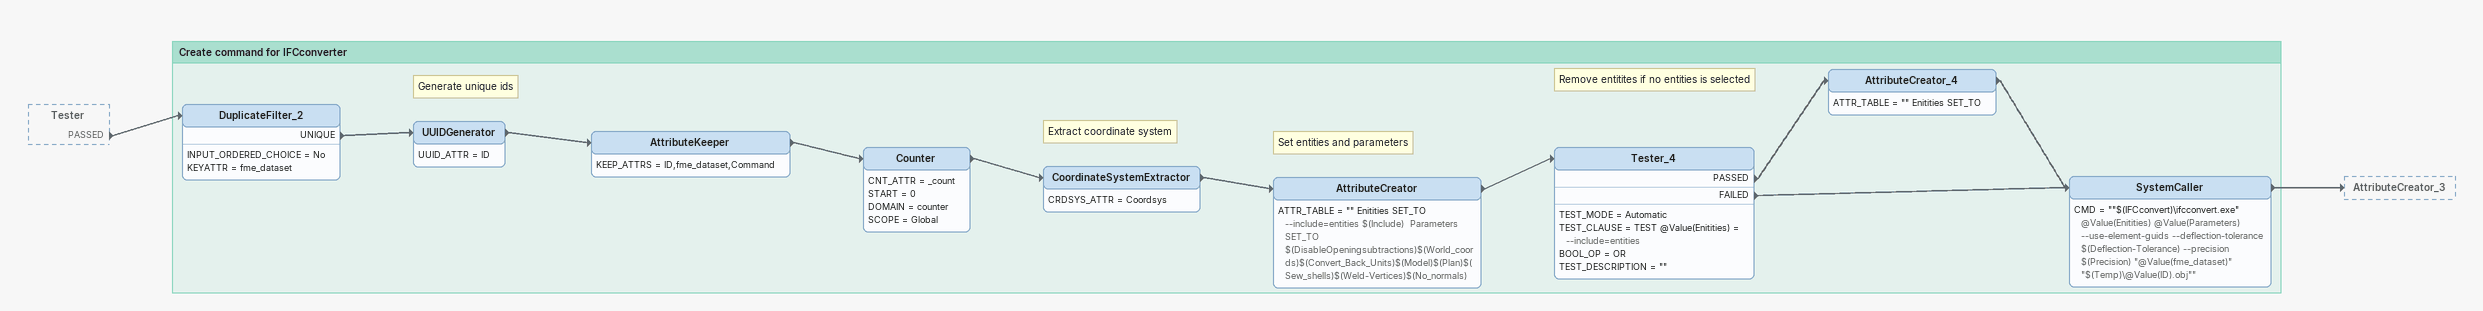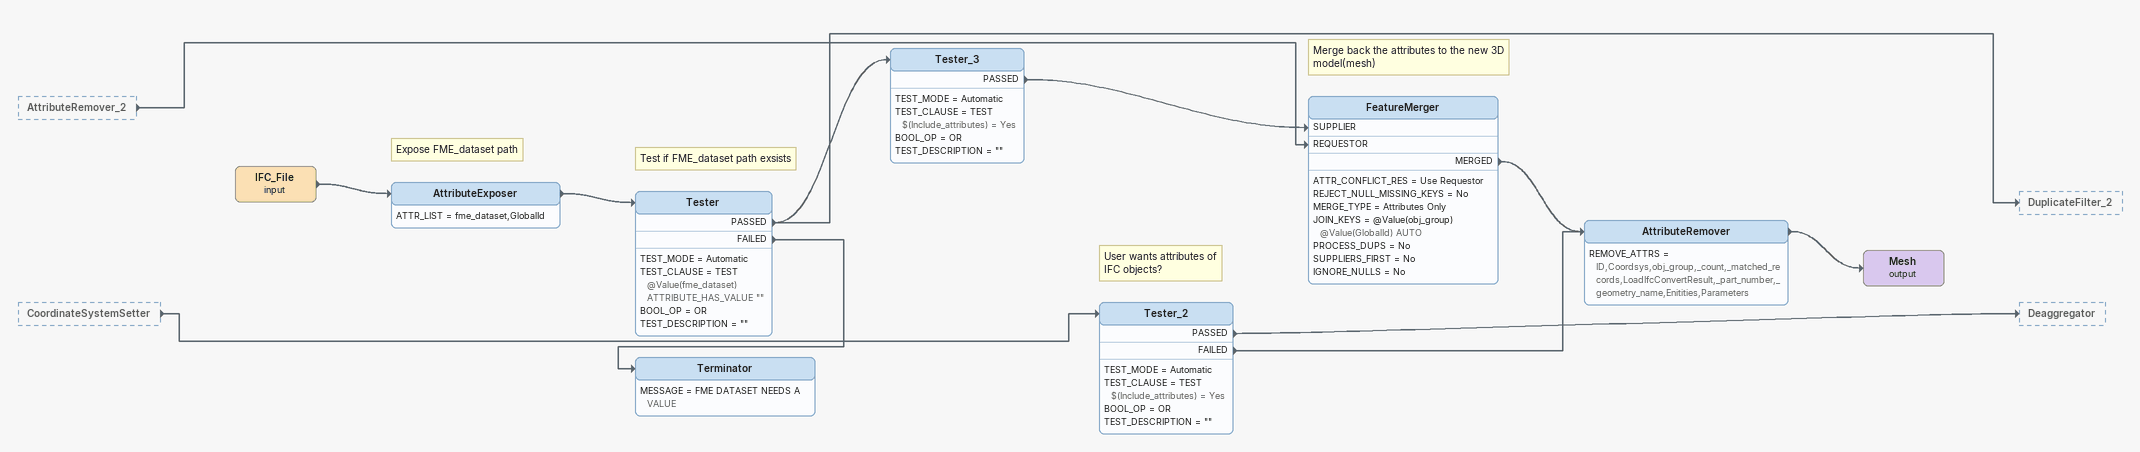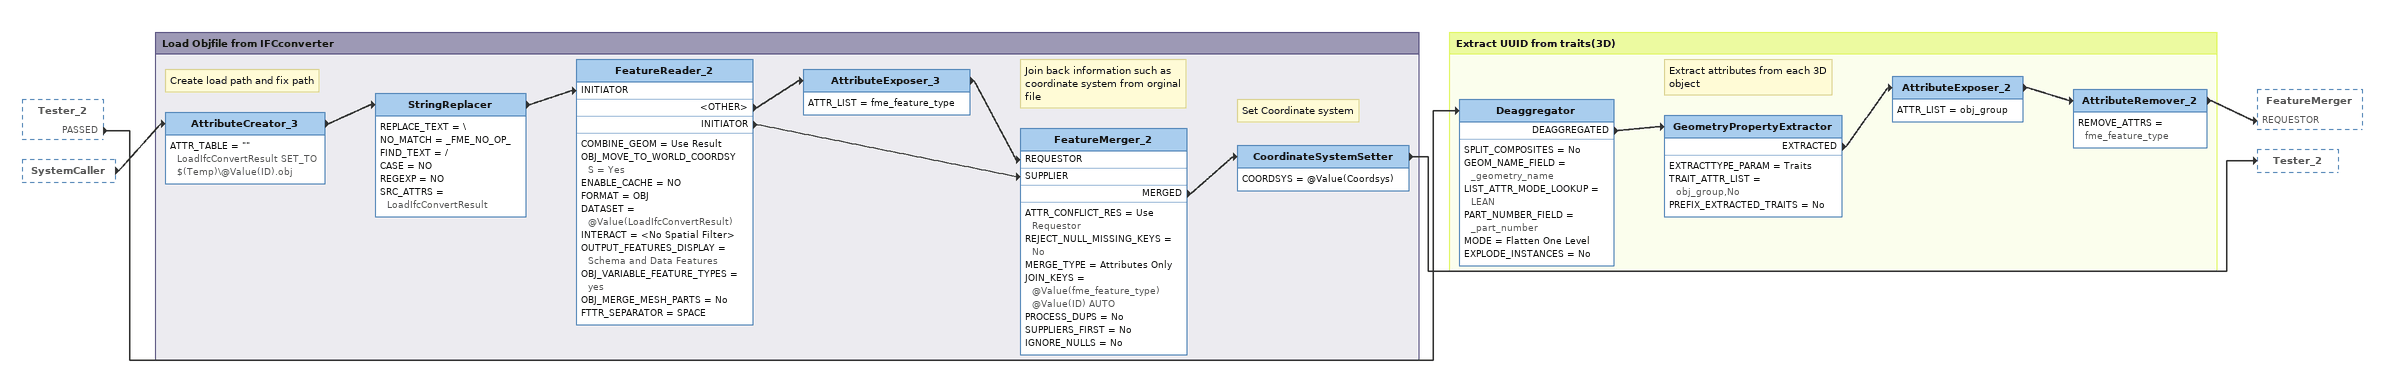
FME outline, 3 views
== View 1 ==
Tester [outside]
    PASSED -> DuplicateFilter_2

Bookmark: Create command for IFCconverter
DuplicateFilter_2
    INPUT_ORDERED_CHOICE = No
    KEYATTR = fme_dataset
    UNIQUE -> UUIDGenerator
Note: Generate unique ids
UUIDGenerator
    UUID_ATTR = ID
    -> AttributeKeeper
AttributeKeeper
    KEEP_ATTRS = ID,fme_dataset,Command
    -> Counter
Counter
    CNT_ATTR = _count
    START = 0
    DOMAIN = counter
    SCOPE = Global
    -> CoordinateSystemExtractor
Note: Extract coordinate system
CoordinateSystemExtractor
    CRDSYS_ATTR = Coordsys
    -> AttributeCreator
Note: Set entities and parameters
AttributeCreator
    ATTR_TABLE = "" Enitities SET_TO --include=entities $(Include)  Parameters SET_TO $(DisableOpeningsubtractions)$(World_coords)$(Convert_Back_Units)$(Model)$(Plan)$(Sew_shells)$(Weld-Vertices)$(No_normals)
    -> Tester_4
Note: Remove entitites if no entities is selected
Tester_4
    TEST_MODE = Automatic
    TEST_CLAUSE = TEST @Value(Enitities) = --include=entities
    BOOL_OP = OR
    TEST_DESCRIPTION = ""
    PASSED -> AttributeCreator_4
    FAILED -> SystemCaller
AttributeCreator_4
    ATTR_TABLE = "" Enitities SET_TO
    -> SystemCaller
SystemCaller
    CMD = ""$(IFCconvert)\ifcconvert.exe" @Value(Enitities) @Value(Parameters) --use-element-guids --deflection-tolerance $(Deflection-Tolerance) --precision $(Precision) "@Value(fme_dataset)" "$(Temp)\@Value(ID).obj""
    -> AttributeCreator_3

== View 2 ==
AttributeRemover_2 [outside]
    -> FeatureMerger [REQUESTOR]
CoordinateSystemSetter [outside]
    -> Tester_2
IFC_File (input)
    -> AttributeExposer
Note: Expose FME_dataset path
AttributeExposer
    ATTR_LIST = fme_dataset,GlobalId
    -> Tester
Note: Test if FME_dataset path exsists
Tester
    TEST_MODE = Automatic
    TEST_CLAUSE = TEST @Value(fme_dataset) ATTRIBUTE_HAS_VALUE ""
    BOOL_OP = OR
    TEST_DESCRIPTION = ""
    PASSED -> DuplicateFilter_2
    PASSED -> Tester_3
    FAILED -> Terminator
Tester_3
    TEST_MODE = Automatic
    TEST_CLAUSE = TEST $(Include_attributes) = Yes
    BOOL_OP = OR
    TEST_DESCRIPTION = ""
    PASSED -> FeatureMerger [SUPPLIER]
Note: User wants attributes of / IFC objects?
Tester_2
    TEST_MODE = Automatic
    TEST_CLAUSE = TEST $(Include_attributes) = Yes
    BOOL_OP = OR
    TEST_DESCRIPTION = ""
    PASSED -> Deaggregator
    FAILED -> AttributeRemover
Note: Merge back the attributes to the new 3D model(mesh)
FeatureMerger
    ATTR_CONFLICT_RES = Use Requestor
    REJECT_NULL_MISSING_KEYS = No
    MERGE_TYPE = Attributes Only
    JOIN_KEYS = @Value(obj_group) @Value(GlobalId) AUTO
    PROCESS_DUPS = No
    SUPPLIERS_FIRST = No
    IGNORE_NULLS = No
    MERGED -> AttributeRemover
AttributeRemover
    REMOVE_ATTRS = ID,Coordsys,obj_group,_count,_matched_records,LoadIfcConvertResult,_part_number,_geometry_name,Enitities,Parameters
    -> Mesh (output)
Mesh (output)
Terminator
    MESSAGE = FME DATASET NEEDS A VALUE

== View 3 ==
Tester_2 [outside]
    PASSED -> Deaggregator
SystemCaller [outside]
    -> AttributeCreator_3

Bookmark: Load Objfile from IFCconverter
Note: Create load path and fix path
AttributeCreator_3
    ATTR_TABLE = "" LoadIfcConvertResult SET_TO $(Temp)\@Value(ID).obj
    -> StringReplacer
StringReplacer
    REPLACE_TEXT = \
    NO_MATCH = _FME_NO_OP_
    FIND_TEXT = /
    CASE = NO
    REGEXP = NO
    SRC_ATTRS = LoadIfcConvertResult
    -> FeatureReader_2 [INITIATOR]
FeatureReader_2
    COMBINE_GEOM = Use Result
    OBJ_MOVE_TO_WORLD_COORDSYS = Yes
    ENABLE_CACHE = NO
    FORMAT = OBJ
    DATASET = @Value(LoadIfcConvertResult)
    INTERACT = <No Spatial Filter>
    OUTPUT_FEATURES_DISPLAY = Schema and Data Features
    OBJ_VARIABLE_FEATURE_TYPES = yes
    OBJ_MERGE_MESH_PARTS = No
    FTTR_SEPARATOR = SPACE
    <OTHER> -> AttributeExposer_3
    INITIATOR -> FeatureMerger_2 [SUPPLIER]
AttributeExposer_3
    ATTR_LIST = fme_feature_type
    -> FeatureMerger_2 [REQUESTOR]
Note: Join back information such as coordinate system from orginal file
FeatureMerger_2
    ATTR_CONFLICT_RES = Use Requestor
    REJECT_NULL_MISSING_KEYS = No
    MERGE_TYPE = Attributes Only
    JOIN_KEYS = @Value(fme_feature_type) @Value(ID) AUTO
    PROCESS_DUPS = No
    SUPPLIERS_FIRST = No
    IGNORE_NULLS = No
    MERGED -> CoordinateSystemSetter
Note: Set Coordinate system
CoordinateSystemSetter
    COORDSYS = @Value(Coordsys)
    -> Tester_2

Bookmark: Extract UUID from traits(3D)
Deaggregator
    SPLIT_COMPOSITES = No
    GEOM_NAME_FIELD = _geometry_name
    LIST_ATTR_MODE_LOOKUP = LEAN
    PART_NUMBER_FIELD = _part_number
    MODE = Flatten One Level
    EXPLODE_INSTANCES = No
    DEAGGREGATED -> GeometryPropertyExtractor
Note: Extract attributes from each 3D object
GeometryPropertyExtractor
    EXTRACTTYPE_PARAM = Traits
    TRAIT_ATTR_LIST = obj_group,No
    PREFIX_EXTRACTED_TRAITS = No
    EXTRACTED -> AttributeExposer_2
AttributeExposer_2
    ATTR_LIST = obj_group
    -> AttributeRemover_2
AttributeRemover_2
    REMOVE_ATTRS = fme_feature_type
    -> FeatureMerger [REQUESTOR]
